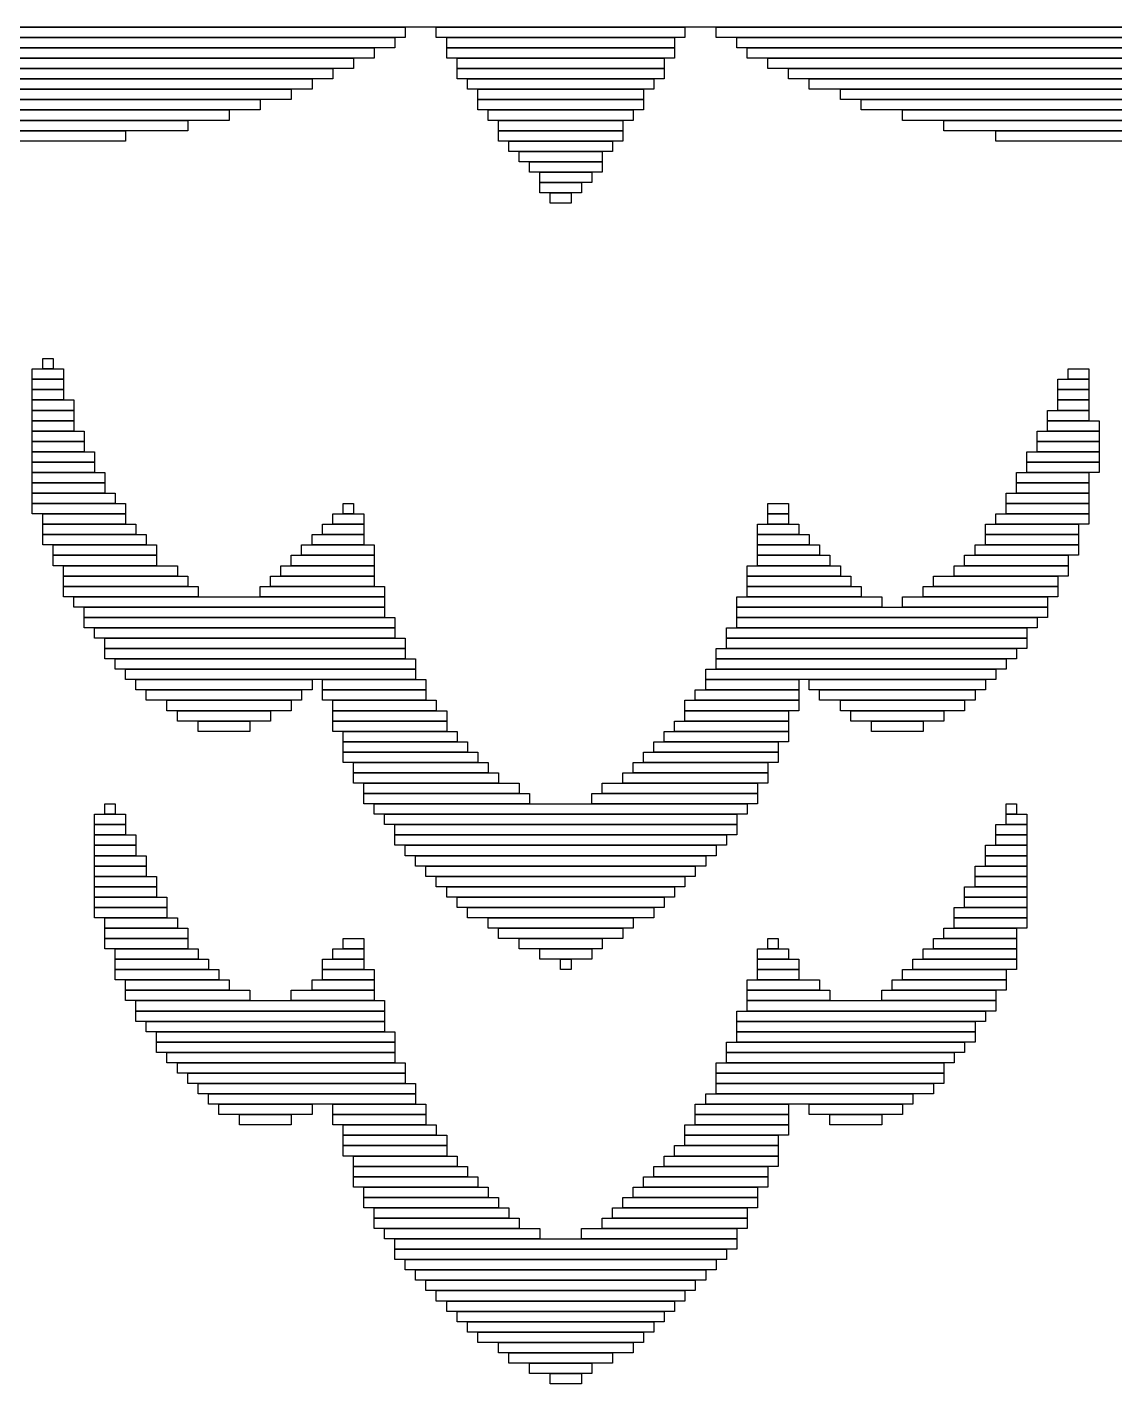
# Model space of a CAD drawing. Extents: x 92 to 1005, y 17 to 1009.
# Drawn here: x 204.5 to 309.5, y 159 to 290 of the extents above; entities that cross this region are included whole.
import ezdxf

# ---------------------------------------------------------------- set-up
doc = ezdxf.new("R2010")
doc.units = 0

msp = doc.modelspace()

# ---------------------------------------------------------------- linework, layer by layer
for p, q in [((146, 290), (241, 290)), ((365, 290), (147, 290)), ((241, 290), (241, 289)), ((244, 290), (268, 290)), ((244, 289), (244, 290)), ((268, 290), (268, 289)), ((271, 290), (366, 290)), ((271, 289), (271, 290)), ((145, 289), (240, 289)), ((241, 289), (146, 289)), ((240, 289), (240, 288)), ((268, 289), (244, 289)), ((245, 289), (267, 289)), ((245, 288), (245, 289)), ((267, 289), (267, 288)), ((366, 289), (271, 289)), ((273, 289), (367, 289)), ((273, 288), (273, 289)), ((240, 288), (145, 288)), ((170, 288), (238, 288)), ((238, 287), (170, 287)), ((172, 287), (236, 287)), ((236, 287), (236, 286)), ((238, 288), (238, 287)), ((267, 288), (245, 288)), ((245, 288), (267, 288)), ((245, 287), (245, 288)), ((267, 287), (245, 287)), ((246, 287), (266, 287)), ((246, 286), (246, 287)), ((266, 287), (266, 286)), ((267, 288), (267, 287)), ((367, 288), (273, 288)), ((274, 288), (342, 288)), ((274, 287), (274, 288)), ((342, 287), (274, 287)), ((276, 287), (340, 287)), ((276, 286), (276, 287)), ((236, 286), (172, 286)), ((174, 286), (234, 286)), ((234, 286), (234, 285)), ((266, 286), (246, 286)), ((246, 286), (266, 286)), ((246, 285), (246, 286)), ((266, 286), (266, 285)), ((340, 286), (276, 286)), ((278, 286), (338, 286)), ((278, 285), (278, 286)), ((234, 285), (174, 285)), ((175, 285), (232, 285)), ((232, 285), (232, 284)), ((266, 285), (246, 285)), ((247, 285), (265, 285)), ((247, 284), (247, 285)), ((265, 285), (265, 284)), ((338, 285), (278, 285)), ((280, 285), (337, 285)), ((280, 284), (280, 285)), ((232, 284), (175, 284)), ((176, 284), (230, 284)), ((230, 283), (176, 283)), ((177, 283), (227, 283)), ((227, 283), (227, 282)), ((230, 284), (230, 283)), ((265, 284), (247, 284)), ((248, 284), (264, 284)), ((248, 283), (248, 284)), ((264, 283), (248, 283)), ((248, 283), (264, 283)), ((248, 282), (248, 283)), ((264, 284), (264, 283)), ((264, 283), (264, 282)), ((337, 284), (280, 284)), ((283, 284), (336, 284)), ((283, 283), (283, 284)), ((336, 283), (283, 283)), ((285, 283), (335, 283)), ((285, 282), (285, 283)), ((227, 282), (177, 282)), ((178, 282), (224, 282)), ((224, 282), (224, 281)), ((264, 282), (248, 282)), ((249, 282), (263, 282)), ((249, 281), (249, 282)), ((263, 282), (263, 281)), ((335, 282), (285, 282)), ((289, 282), (334, 282)), ((289, 281), (289, 282)), ((224, 281), (178, 281)), ((179, 281), (220, 281)), ((220, 281), (220, 280)), ((263, 281), (249, 281)), ((250, 281), (262, 281)), ((250, 280), (250, 281)), ((262, 281), (262, 280)), ((334, 281), (289, 281)), ((293, 281), (334, 281)), ((293, 280), (293, 281)), ((220, 280), (179, 280)), ((200, 280), (214, 280)), ((214, 280), (214, 279)), ((262, 280), (250, 280)), ((250, 280), (262, 280)), ((250, 279), (250, 280)), ((262, 280), (262, 279)), ((334, 280), (293, 280)), ((298, 280), (312, 280)), ((298, 279), (298, 280)), ((214, 279), (200, 279)), ((262, 279), (250, 279)), ((251, 279), (261, 279)), ((251, 278), (251, 279)), ((261, 278), (251, 278)), ((252, 278), (260, 278)), ((252, 277), (252, 278)), ((260, 278), (260, 277)), ((261, 279), (261, 278)), ((312, 279), (298, 279)), ((260, 277), (252, 277)), ((253, 277), (260, 277)), ((253, 276), (253, 277)), ((260, 277), (260, 276)), ((260, 276), (253, 276)), ((254, 276), (259, 276)), ((254, 275), (254, 276)), ((259, 276), (259, 275)), ((259, 275), (254, 275)), ((254, 275), (258, 275)), ((254, 274), (254, 275)), ((258, 274), (254, 274)), ((255, 274), (257, 274)), ((255, 273), (255, 274)), ((257, 274), (257, 273)), ((258, 275), (258, 274)), ((257, 273), (255, 273)), ((205, 257), (208, 257)), ((205, 256), (205, 257)), ((206, 258), (207, 258)), ((206, 257), (206, 258)), ((207, 257), (206, 257)), ((207, 258), (207, 257)), ((208, 257), (208, 256)), ((305, 257), (307, 257)), ((305, 256), (305, 257)), ((307, 257), (307, 256)), ((208, 256), (205, 256)), ((205, 256), (208, 256)), ((205, 255), (205, 256)), ((208, 256), (208, 255)), ((304, 256), (307, 256)), ((304, 255), (304, 256)), ((307, 256), (305, 256)), ((307, 256), (307, 255)), ((208, 255), (205, 255)), ((205, 255), (208, 255)), ((205, 254), (205, 255)), ((208, 255), (208, 254)), ((307, 255), (304, 255)), ((304, 255), (307, 255)), ((304, 254), (304, 255)), ((307, 255), (307, 254)), ((208, 254), (205, 254)), ((205, 254), (209, 254)), ((205, 253), (205, 254)), ((209, 253), (205, 253)), ((205, 253), (209, 253)), ((205, 252), (205, 253)), ((209, 254), (209, 253)), ((209, 253), (209, 252)), ((303, 253), (307, 253)), ((303, 252), (303, 253)), ((307, 254), (304, 254)), ((304, 254), (307, 254)), ((304, 253), (304, 254)), ((307, 253), (304, 253)), ((307, 254), (307, 253)), ((307, 253), (307, 252)), ((209, 252), (205, 252)), ((205, 252), (209, 252)), ((205, 251), (205, 252)), ((209, 252), (209, 251)), ((307, 252), (303, 252)), ((303, 252), (308, 252)), ((303, 251), (303, 252)), ((308, 252), (308, 251)), ((209, 251), (205, 251)), ((205, 251), (210, 251)), ((205, 250), (205, 251)), ((210, 251), (210, 250)), ((302, 251), (308, 251)), ((302, 250), (302, 251)), ((308, 251), (303, 251)), ((308, 251), (308, 250)), ((210, 250), (205, 250)), ((205, 250), (210, 250)), ((205, 249), (205, 250)), ((210, 249), (205, 249)), ((205, 249), (211, 249)), ((205, 248), (205, 249)), ((210, 250), (210, 249)), ((211, 249), (211, 248)), ((301, 249), (308, 249)), ((301, 248), (301, 249)), ((308, 250), (302, 250)), ((302, 250), (308, 250)), ((302, 249), (302, 250)), ((308, 249), (302, 249)), ((308, 250), (308, 249)), ((308, 249), (308, 248)), ((211, 248), (205, 248)), ((205, 248), (211, 248)), ((205, 247), (205, 248)), ((211, 248), (211, 247)), ((308, 248), (301, 248)), ((301, 248), (308, 248)), ((301, 247), (301, 248)), ((308, 248), (308, 247)), ((211, 247), (205, 247)), ((205, 247), (212, 247)), ((205, 246), (205, 247)), ((212, 247), (212, 246)), ((300, 247), (307, 247)), ((300, 246), (300, 247)), ((308, 247), (301, 247)), ((307, 247), (307, 246)), ((212, 246), (205, 246)), ((205, 246), (212, 246)), ((205, 245), (205, 246)), ((212, 245), (205, 245)), ((205, 245), (213, 245)), ((205, 244), (205, 245)), ((212, 246), (212, 245)), ((213, 245), (213, 244)), ((299, 245), (307, 245)), ((299, 244), (299, 245)), ((307, 246), (300, 246)), ((300, 246), (307, 246)), ((300, 245), (300, 246)), ((307, 245), (300, 245)), ((307, 246), (307, 245)), ((307, 245), (307, 244)), ((213, 244), (205, 244)), ((205, 244), (214, 244)), ((205, 243), (205, 244)), ((214, 244), (214, 243)), ((235, 244), (236, 244)), ((235, 243), (235, 244)), ((236, 244), (236, 243)), ((276, 244), (278, 244)), ((276, 243), (276, 244)), ((278, 244), (278, 243)), ((307, 244), (299, 244)), ((299, 244), (307, 244)), ((299, 243), (299, 244)), ((307, 244), (307, 243)), ((214, 243), (205, 243)), ((206, 243), (214, 243)), ((206, 242), (206, 243)), ((214, 243), (214, 242)), ((234, 243), (237, 243)), ((234, 242), (234, 243)), ((236, 243), (235, 243)), ((237, 243), (237, 242)), ((278, 243), (276, 243)), ((276, 243), (278, 243)), ((276, 242), (276, 243)), ((278, 243), (278, 242)), ((298, 243), (307, 243)), ((298, 242), (298, 243)), ((307, 243), (299, 243)), ((307, 243), (307, 242)), ((214, 242), (206, 242)), ((206, 242), (215, 242)), ((206, 241), (206, 242)), ((215, 242), (215, 241)), ((233, 242), (237, 242)), ((233, 241), (233, 242)), ((237, 242), (234, 242)), ((237, 242), (237, 241)), ((275, 242), (279, 242)), ((275, 241), (275, 242)), ((278, 242), (276, 242)), ((279, 242), (279, 241)), ((297, 242), (306, 242)), ((297, 241), (297, 242)), ((307, 242), (298, 242)), ((306, 242), (306, 241)), ((215, 241), (206, 241)), ((206, 241), (216, 241)), ((206, 240), (206, 241)), ((216, 240), (206, 240)), ((207, 240), (217, 240)), ((207, 239), (207, 240)), ((216, 241), (216, 240)), ((217, 240), (217, 239)), ((231, 240), (238, 240)), ((231, 239), (231, 240)), ((232, 241), (237, 241)), ((232, 240), (232, 241)), ((237, 240), (232, 240)), ((237, 241), (233, 241)), ((237, 241), (237, 240)), ((238, 240), (238, 239)), ((279, 241), (275, 241)), ((275, 241), (280, 241)), ((275, 240), (275, 241)), ((280, 240), (275, 240)), ((275, 240), (281, 240)), ((275, 239), (275, 240)), ((280, 241), (280, 240)), ((281, 240), (281, 239)), ((296, 240), (306, 240)), ((296, 239), (296, 240)), ((306, 241), (297, 241)), ((297, 241), (306, 241)), ((297, 240), (297, 241)), ((306, 240), (297, 240)), ((306, 241), (306, 240)), ((306, 240), (306, 239)), ((217, 239), (207, 239)), ((207, 239), (217, 239)), ((207, 238), (207, 239)), ((217, 239), (217, 238)), ((230, 239), (238, 239)), ((230, 238), (230, 239)), ((238, 239), (231, 239)), ((238, 239), (238, 238)), ((281, 239), (275, 239)), ((275, 239), (282, 239)), ((275, 238), (275, 239)), ((282, 239), (282, 238)), ((295, 239), (305, 239)), ((295, 238), (295, 239)), ((306, 239), (296, 239)), ((305, 239), (305, 238)), ((217, 238), (207, 238)), ((208, 238), (219, 238)), ((208, 237), (208, 238)), ((219, 238), (219, 237)), ((229, 238), (238, 238)), ((229, 237), (229, 238)), ((238, 238), (230, 238)), ((238, 238), (238, 237)), ((274, 238), (283, 238)), ((274, 237), (274, 238)), ((282, 238), (275, 238)), ((283, 238), (283, 237)), ((294, 238), (305, 238)), ((294, 237), (294, 238)), ((305, 238), (295, 238)), ((305, 238), (305, 237)), ((219, 237), (208, 237)), ((208, 237), (220, 237)), ((208, 236), (208, 237)), ((220, 236), (208, 236)), ((208, 236), (221, 236)), ((208, 235), (208, 236)), ((220, 237), (220, 236)), ((221, 236), (221, 235)), ((227, 236), (239, 236)), ((227, 235), (227, 236)), ((228, 237), (238, 237)), ((228, 236), (228, 237)), ((238, 236), (228, 236)), ((238, 237), (229, 237)), ((238, 237), (238, 236)), ((239, 236), (239, 235)), ((283, 237), (274, 237)), ((274, 237), (284, 237)), ((274, 236), (274, 237)), ((284, 236), (274, 236)), ((274, 236), (285, 236)), ((274, 235), (274, 236)), ((284, 237), (284, 236)), ((285, 236), (285, 235)), ((291, 236), (304, 236)), ((291, 235), (291, 236)), ((292, 237), (304, 237)), ((292, 236), (292, 237)), ((304, 236), (292, 236)), ((305, 237), (294, 237)), ((304, 237), (304, 236)), ((304, 236), (304, 235)), ((221, 235), (208, 235)), ((209, 235), (239, 235)), ((209, 234), (209, 235)), ((239, 235), (227, 235)), ((239, 235), (239, 234)), ((273, 235), (287, 235)), ((273, 234), (273, 235)), ((285, 235), (274, 235)), ((287, 235), (287, 234)), ((289, 235), (303, 235)), ((289, 234), (289, 235)), ((304, 235), (291, 235)), ((303, 235), (303, 234)), ((239, 234), (209, 234)), ((210, 234), (239, 234)), ((210, 233), (210, 234)), ((239, 234), (239, 233)), ((287, 234), (273, 234)), ((273, 234), (303, 234)), ((273, 233), (273, 234)), ((303, 234), (289, 234)), ((303, 234), (303, 233)), ((239, 233), (210, 233)), ((210, 233), (240, 233)), ((210, 232), (210, 233)), ((240, 232), (210, 232)), ((211, 232), (240, 232)), ((211, 231), (211, 232)), ((240, 233), (240, 232)), ((240, 232), (240, 231)), ((272, 232), (301, 232)), ((272, 231), (272, 232)), ((303, 233), (273, 233)), ((273, 233), (302, 233)), ((273, 232), (273, 233)), ((302, 232), (273, 232)), ((301, 232), (301, 231)), ((302, 233), (302, 232)), ((240, 231), (211, 231)), ((212, 231), (241, 231)), ((212, 230), (212, 231)), ((241, 231), (241, 230)), ((301, 231), (272, 231)), ((272, 231), (301, 231)), ((272, 230), (272, 231)), ((301, 231), (301, 230)), ((241, 230), (212, 230)), ((212, 230), (241, 230)), ((212, 229), (212, 230)), ((241, 230), (241, 229)), ((271, 230), (300, 230)), ((271, 229), (271, 230)), ((301, 230), (272, 230)), ((300, 230), (300, 229)), ((241, 229), (212, 229)), ((213, 229), (242, 229)), ((213, 228), (213, 229)), ((242, 228), (213, 228)), ((214, 228), (242, 228)), ((214, 227), (214, 228)), ((242, 229), (242, 228)), ((242, 228), (242, 227)), ((270, 228), (298, 228)), ((270, 227), (270, 228)), ((300, 229), (271, 229)), ((271, 229), (299, 229)), ((271, 228), (271, 229)), ((299, 228), (271, 228)), ((298, 228), (298, 227)), ((299, 229), (299, 228)), ((242, 227), (214, 227)), ((215, 227), (232, 227)), ((215, 226), (215, 227)), ((232, 227), (232, 226)), ((233, 227), (243, 227)), ((233, 226), (233, 227)), ((243, 227), (243, 226)), ((298, 227), (270, 227)), ((270, 227), (279, 227)), ((270, 226), (270, 227)), ((279, 227), (279, 226)), ((280, 227), (297, 227)), ((280, 226), (280, 227)), ((297, 227), (297, 226)), ((232, 226), (215, 226)), ((216, 226), (231, 226)), ((216, 225), (216, 226)), ((231, 226), (231, 225)), ((243, 226), (233, 226)), ((233, 226), (243, 226)), ((233, 225), (233, 226)), ((243, 226), (243, 225)), ((269, 226), (279, 226)), ((269, 225), (269, 226)), ((279, 226), (270, 226)), ((279, 226), (279, 225)), ((297, 226), (280, 226)), ((281, 226), (296, 226)), ((281, 225), (281, 226)), ((296, 226), (296, 225)), ((231, 225), (216, 225)), ((218, 225), (230, 225)), ((218, 224), (218, 225)), ((230, 225), (230, 224)), ((243, 225), (233, 225)), ((234, 225), (244, 225)), ((234, 224), (234, 225)), ((244, 225), (244, 224)), ((268, 225), (279, 225)), ((268, 224), (268, 225)), ((279, 225), (269, 225)), ((279, 225), (279, 224)), ((296, 225), (281, 225)), ((283, 225), (295, 225)), ((283, 224), (283, 225)), ((295, 225), (295, 224)), ((230, 224), (218, 224)), ((219, 224), (228, 224)), ((219, 223), (219, 224)), ((228, 223), (219, 223)), ((221, 223), (226, 223)), ((221, 222), (221, 223)), ((226, 223), (226, 222)), ((228, 224), (228, 223)), ((244, 224), (234, 224)), ((234, 224), (245, 224)), ((234, 223), (234, 224)), ((245, 223), (234, 223)), ((234, 223), (245, 223)), ((234, 222), (234, 223)), ((245, 224), (245, 223)), ((245, 223), (245, 222)), ((267, 223), (278, 223)), ((267, 222), (267, 223)), ((279, 224), (268, 224)), ((268, 224), (278, 224)), ((268, 223), (268, 224)), ((278, 223), (268, 223)), ((278, 224), (278, 223)), ((278, 223), (278, 222)), ((295, 224), (283, 224)), ((284, 224), (293, 224)), ((284, 223), (284, 224)), ((293, 223), (284, 223)), ((286, 223), (291, 223)), ((286, 222), (286, 223)), ((291, 223), (291, 222)), ((293, 224), (293, 223)), ((226, 222), (221, 222)), ((245, 222), (234, 222)), ((235, 222), (246, 222)), ((235, 221), (235, 222)), ((246, 222), (246, 221)), ((266, 222), (278, 222)), ((266, 221), (266, 222)), ((278, 222), (267, 222)), ((278, 222), (278, 221)), ((291, 222), (286, 222)), ((246, 221), (235, 221)), ((235, 221), (247, 221)), ((235, 220), (235, 221)), ((247, 221), (247, 220)), ((265, 221), (277, 221)), ((265, 220), (265, 221)), ((278, 221), (266, 221)), ((277, 221), (277, 220)), ((247, 220), (235, 220)), ((235, 220), (248, 220)), ((235, 219), (235, 220)), ((248, 219), (235, 219)), ((236, 219), (249, 219)), ((236, 218), (236, 219)), ((248, 220), (248, 219)), ((249, 219), (249, 218)), ((263, 219), (276, 219)), ((263, 218), (263, 219)), ((264, 220), (277, 220)), ((264, 219), (264, 220)), ((277, 219), (264, 219)), ((277, 220), (265, 220)), ((276, 219), (276, 218)), ((277, 220), (277, 219)), ((249, 218), (236, 218)), ((236, 218), (250, 218)), ((236, 217), (236, 218)), ((250, 218), (250, 217)), ((262, 218), (276, 218)), ((262, 217), (262, 218)), ((276, 218), (263, 218)), ((276, 218), (276, 217)), ((250, 217), (236, 217)), ((237, 217), (252, 217)), ((237, 216), (237, 217)), ((252, 217), (252, 216)), ((260, 217), (275, 217)), ((260, 216), (260, 217)), ((276, 217), (262, 217)), ((275, 217), (275, 216)), ((212, 215), (213, 215)), ((212, 214), (212, 215)), ((213, 215), (213, 214)), ((252, 216), (237, 216)), ((237, 216), (253, 216)), ((237, 215), (237, 216)), ((253, 215), (237, 215)), ((238, 215), (274, 215)), ((238, 214), (238, 215)), ((253, 216), (253, 215)), ((259, 216), (275, 216)), ((259, 215), (259, 216)), ((275, 215), (259, 215)), ((275, 216), (260, 216)), ((274, 215), (274, 214)), ((275, 216), (275, 215)), ((299, 215), (300, 215)), ((299, 214), (299, 215)), ((300, 215), (300, 214)), ((211, 214), (214, 214)), ((211, 213), (211, 214)), ((213, 214), (212, 214)), ((214, 214), (214, 213)), ((274, 214), (238, 214)), ((239, 214), (273, 214)), ((239, 213), (239, 214)), ((273, 214), (273, 213)), ((300, 214), (299, 214)), ((299, 214), (301, 214)), ((299, 213), (299, 214)), ((301, 214), (301, 213)), ((214, 213), (211, 213)), ((211, 213), (214, 213)), ((211, 212), (211, 213)), ((214, 213), (214, 212)), ((273, 213), (239, 213)), ((240, 213), (273, 213)), ((240, 212), (240, 213)), ((273, 213), (273, 212)), ((298, 213), (301, 213)), ((298, 212), (298, 213)), ((301, 213), (299, 213)), ((301, 213), (301, 212)), ((214, 212), (211, 212)), ((211, 212), (215, 212)), ((211, 211), (211, 212)), ((215, 211), (211, 211)), ((211, 211), (215, 211)), ((211, 210), (211, 211)), ((215, 212), (215, 211)), ((215, 211), (215, 210)), ((273, 212), (240, 212)), ((240, 212), (272, 212)), ((240, 211), (240, 212)), ((272, 211), (240, 211)), ((241, 211), (271, 211)), ((241, 210), (241, 211)), ((271, 211), (271, 210)), ((272, 212), (272, 211)), ((297, 211), (301, 211)), ((297, 210), (297, 211)), ((301, 212), (298, 212)), ((298, 212), (301, 212)), ((298, 211), (298, 212)), ((301, 211), (298, 211)), ((301, 212), (301, 211)), ((301, 211), (301, 210)), ((215, 210), (211, 210)), ((211, 210), (216, 210)), ((211, 209), (211, 210)), ((216, 210), (216, 209)), ((271, 210), (241, 210)), ((242, 210), (270, 210)), ((242, 209), (242, 210)), ((270, 210), (270, 209)), ((301, 210), (297, 210)), ((297, 210), (301, 210)), ((297, 209), (297, 210)), ((301, 210), (301, 209)), ((216, 209), (211, 209)), ((211, 209), (216, 209)), ((211, 208), (211, 209)), ((216, 209), (216, 208)), ((270, 209), (242, 209)), ((243, 209), (269, 209)), ((243, 208), (243, 209)), ((269, 209), (269, 208)), ((296, 209), (301, 209)), ((296, 208), (296, 209)), ((301, 209), (297, 209)), ((301, 209), (301, 208)), ((216, 208), (211, 208)), ((211, 208), (217, 208)), ((211, 207), (211, 208)), ((217, 207), (211, 207)), ((211, 207), (217, 207)), ((211, 206), (211, 207)), ((217, 208), (217, 207)), ((217, 207), (217, 206)), ((269, 208), (243, 208)), ((244, 208), (268, 208)), ((244, 207), (244, 208)), ((268, 207), (244, 207)), ((245, 207), (267, 207)), ((245, 206), (245, 207)), ((267, 207), (267, 206)), ((268, 208), (268, 207)), ((295, 207), (301, 207)), ((295, 206), (295, 207)), ((301, 208), (296, 208)), ((296, 208), (301, 208)), ((296, 207), (296, 208)), ((301, 207), (296, 207)), ((301, 208), (301, 207)), ((301, 207), (301, 206)), ((217, 206), (211, 206)), ((211, 206), (218, 206)), ((211, 205), (211, 206)), ((218, 206), (218, 205)), ((267, 206), (245, 206)), ((246, 206), (266, 206)), ((246, 205), (246, 206)), ((266, 206), (266, 205)), ((301, 206), (295, 206)), ((295, 206), (301, 206)), ((295, 205), (295, 206)), ((301, 206), (301, 205)), ((218, 205), (211, 205)), ((211, 205), (218, 205)), ((211, 204), (211, 205)), ((218, 205), (218, 204)), ((266, 205), (246, 205)), ((247, 205), (265, 205)), ((247, 204), (247, 205)), ((265, 205), (265, 204)), ((294, 205), (301, 205)), ((294, 204), (294, 205)), ((301, 205), (295, 205)), ((301, 205), (301, 204)), ((218, 204), (211, 204)), ((212, 204), (219, 204)), ((212, 203), (212, 204)), ((219, 204), (219, 203)), ((265, 204), (247, 204)), ((249, 204), (263, 204)), ((249, 203), (249, 204)), ((263, 204), (263, 203)), ((301, 204), (294, 204)), ((294, 204), (301, 204)), ((294, 203), (294, 204)), ((301, 204), (301, 203)), ((219, 203), (212, 203)), ((212, 203), (220, 203)), ((212, 202), (212, 203)), ((220, 202), (212, 202)), ((212, 202), (220, 202)), ((212, 201), (212, 202)), ((220, 203), (220, 202)), ((220, 202), (220, 201)), ((235, 202), (237, 202)), ((235, 201), (235, 202)), ((237, 202), (237, 201)), ((263, 203), (249, 203)), ((250, 203), (262, 203)), ((250, 202), (250, 203)), ((262, 202), (250, 202)), ((252, 202), (260, 202)), ((252, 201), (252, 202)), ((260, 202), (260, 201)), ((262, 203), (262, 202)), ((276, 202), (277, 202)), ((276, 201), (276, 202)), ((277, 202), (277, 201)), ((292, 202), (300, 202)), ((292, 201), (292, 202)), ((293, 203), (300, 203)), ((293, 202), (293, 203)), ((300, 202), (293, 202)), ((301, 203), (294, 203)), ((300, 203), (300, 202)), ((300, 202), (300, 201)), ((220, 201), (212, 201)), ((213, 201), (221, 201)), ((213, 200), (213, 201)), ((221, 201), (221, 200)), ((234, 201), (237, 201)), ((234, 200), (234, 201)), ((237, 201), (235, 201)), ((237, 201), (237, 200)), ((260, 201), (252, 201)), ((254, 201), (259, 201)), ((254, 200), (254, 201)), ((259, 201), (259, 200)), ((275, 201), (278, 201)), ((275, 200), (275, 201)), ((277, 201), (276, 201)), ((278, 201), (278, 200)), ((291, 201), (300, 201)), ((291, 200), (291, 201)), ((300, 201), (292, 201)), ((300, 201), (300, 200)), ((221, 200), (213, 200)), ((213, 200), (222, 200)), ((213, 199), (213, 200)), ((222, 200), (222, 199)), ((233, 200), (237, 200)), ((233, 199), (233, 200)), ((237, 200), (234, 200)), ((237, 200), (237, 199)), ((259, 200), (254, 200)), ((256, 200), (257, 200)), ((256, 199), (256, 200)), ((257, 200), (257, 199)), ((278, 200), (275, 200)), ((275, 200), (279, 200)), ((275, 199), (275, 200)), ((279, 200), (279, 199)), ((290, 200), (300, 200)), ((290, 199), (290, 200)), ((300, 200), (291, 200)), ((300, 200), (300, 199)), ((222, 199), (213, 199)), ((213, 199), (223, 199)), ((213, 198), (213, 199)), ((223, 198), (213, 198)), ((214, 198), (224, 198)), ((214, 197), (214, 198)), ((223, 199), (223, 198)), ((224, 198), (224, 197)), ((232, 198), (238, 198)), ((232, 197), (232, 198)), ((237, 199), (233, 199)), ((233, 199), (238, 199)), ((233, 198), (233, 199)), ((238, 198), (233, 198)), ((238, 199), (238, 198)), ((238, 198), (238, 197)), ((257, 199), (256, 199)), ((274, 198), (281, 198)), ((274, 197), (274, 198)), ((279, 199), (275, 199)), ((275, 199), (279, 199)), ((275, 198), (275, 199)), ((279, 198), (275, 198)), ((279, 199), (279, 198)), ((281, 198), (281, 197)), ((288, 198), (299, 198)), ((288, 197), (288, 198)), ((289, 199), (299, 199)), ((289, 198), (289, 199)), ((299, 198), (289, 198)), ((300, 199), (290, 199)), ((299, 199), (299, 198)), ((299, 198), (299, 197)), ((224, 197), (214, 197)), ((214, 197), (226, 197)), ((214, 196), (214, 197)), ((226, 197), (226, 196)), ((230, 197), (238, 197)), ((230, 196), (230, 197)), ((238, 197), (232, 197)), ((238, 197), (238, 196)), ((281, 197), (274, 197)), ((274, 197), (282, 197)), ((274, 196), (274, 197)), ((282, 197), (282, 196)), ((287, 197), (298, 197)), ((287, 196), (287, 197)), ((299, 197), (288, 197)), ((298, 197), (298, 196)), ((226, 196), (214, 196)), ((215, 196), (239, 196)), ((215, 195), (215, 196)), ((238, 196), (230, 196)), ((239, 196), (239, 195)), ((282, 196), (274, 196)), ((274, 196), (298, 196)), ((274, 195), (274, 196)), ((298, 196), (287, 196)), ((298, 196), (298, 195)), ((239, 195), (215, 195)), ((215, 195), (239, 195)), ((215, 194), (215, 195)), ((239, 194), (215, 194)), ((216, 194), (239, 194)), ((216, 193), (216, 194)), ((239, 195), (239, 194)), ((239, 194), (239, 193)), ((273, 195), (297, 195)), ((273, 194), (273, 195)), ((297, 194), (273, 194)), ((273, 194), (296, 194)), ((273, 193), (273, 194)), ((298, 195), (274, 195)), ((296, 194), (296, 193)), ((297, 195), (297, 194)), ((239, 193), (216, 193)), ((217, 193), (240, 193)), ((217, 192), (217, 193)), ((240, 193), (240, 192)), ((296, 193), (273, 193)), ((273, 193), (296, 193)), ((273, 192), (273, 193)), ((296, 193), (296, 192)), ((240, 192), (217, 192)), ((217, 192), (240, 192)), ((217, 191), (217, 192)), ((240, 192), (240, 191)), ((272, 192), (295, 192)), ((272, 191), (272, 192)), ((296, 192), (273, 192)), ((295, 192), (295, 191)), ((240, 191), (217, 191)), ((218, 191), (240, 191)), ((218, 190), (218, 191)), ((240, 190), (218, 190)), ((219, 190), (241, 190)), ((219, 189), (219, 190)), ((240, 191), (240, 190)), ((241, 190), (241, 189)), ((271, 190), (293, 190)), ((271, 189), (271, 190)), ((295, 191), (272, 191)), ((272, 191), (294, 191)), ((272, 190), (272, 191)), ((294, 190), (272, 190)), ((293, 190), (293, 189)), ((294, 191), (294, 190)), ((241, 189), (219, 189)), ((220, 189), (241, 189)), ((220, 188), (220, 189)), ((241, 189), (241, 188)), ((293, 189), (271, 189)), ((271, 189), (293, 189)), ((271, 188), (271, 189)), ((293, 189), (293, 188)), ((241, 188), (220, 188)), ((221, 188), (242, 188)), ((221, 187), (221, 188)), ((242, 188), (242, 187)), ((293, 188), (271, 188)), ((271, 188), (292, 188)), ((271, 187), (271, 188)), ((292, 188), (292, 187)), ((242, 187), (221, 187)), ((222, 187), (242, 187)), ((222, 186), (222, 187)), ((242, 187), (242, 186)), ((270, 187), (290, 187)), ((270, 186), (270, 187)), ((292, 187), (271, 187)), ((290, 187), (290, 186)), ((242, 186), (222, 186)), ((223, 186), (232, 186)), ((223, 185), (223, 186)), ((232, 185), (223, 185)), ((225, 185), (230, 185)), ((225, 184), (225, 185)), ((230, 185), (230, 184)), ((232, 186), (232, 185)), ((234, 186), (243, 186)), ((234, 185), (234, 186)), ((243, 185), (234, 185)), ((234, 185), (243, 185)), ((234, 184), (234, 185)), ((243, 186), (243, 185)), ((243, 185), (243, 184)), ((269, 186), (278, 186)), ((269, 185), (269, 186)), ((278, 185), (269, 185)), ((269, 185), (278, 185)), ((269, 184), (269, 185)), ((290, 186), (270, 186)), ((278, 186), (278, 185)), ((278, 185), (278, 184)), ((280, 186), (289, 186)), ((280, 185), (280, 186)), ((289, 185), (280, 185)), ((282, 185), (287, 185)), ((282, 184), (282, 185)), ((287, 185), (287, 184)), ((289, 186), (289, 185)), ((230, 184), (225, 184)), ((243, 184), (234, 184)), ((235, 184), (244, 184)), ((235, 183), (235, 184)), ((244, 184), (244, 183)), ((268, 184), (278, 184)), ((268, 183), (268, 184)), ((278, 184), (269, 184)), ((278, 184), (278, 183)), ((287, 184), (282, 184)), ((244, 183), (235, 183)), ((235, 183), (245, 183)), ((235, 182), (235, 183)), ((245, 183), (245, 182)), ((278, 183), (268, 183)), ((268, 183), (277, 183)), ((268, 182), (268, 183)), ((277, 183), (277, 182)), ((245, 182), (235, 182)), ((235, 182), (245, 182)), ((235, 181), (235, 182)), ((245, 181), (235, 181)), ((236, 181), (246, 181)), ((236, 180), (236, 181)), ((245, 182), (245, 181)), ((246, 181), (246, 180)), ((266, 181), (277, 181)), ((266, 180), (266, 181)), ((267, 182), (277, 182)), ((267, 181), (267, 182)), ((277, 181), (267, 181)), ((277, 182), (268, 182)), ((277, 182), (277, 181)), ((277, 181), (277, 180)), ((246, 180), (236, 180)), ((236, 180), (247, 180)), ((236, 179), (236, 180)), ((247, 180), (247, 179)), ((265, 180), (276, 180)), ((265, 179), (265, 180)), ((277, 180), (266, 180)), ((276, 180), (276, 179)), ((247, 179), (236, 179)), ((236, 179), (248, 179)), ((236, 178), (236, 179)), ((248, 179), (248, 178)), ((264, 179), (276, 179)), ((264, 178), (264, 179)), ((276, 179), (265, 179)), ((276, 179), (276, 178)), ((248, 178), (236, 178)), ((237, 178), (249, 178)), ((237, 177), (237, 178)), ((249, 177), (237, 177)), ((237, 177), (250, 177)), ((237, 176), (237, 177)), ((249, 178), (249, 177)), ((250, 177), (250, 176)), ((262, 177), (275, 177)), ((262, 176), (262, 177)), ((263, 178), (275, 178)), ((263, 177), (263, 178)), ((275, 177), (263, 177)), ((276, 178), (264, 178)), ((275, 178), (275, 177)), ((275, 177), (275, 176)), ((250, 176), (237, 176)), ((238, 176), (251, 176)), ((238, 175), (238, 176)), ((251, 176), (251, 175)), ((261, 176), (274, 176)), ((261, 175), (261, 176)), ((275, 176), (262, 176)), ((274, 176), (274, 175)), ((251, 175), (238, 175)), ((238, 175), (252, 175)), ((238, 174), (238, 175)), ((252, 175), (252, 174)), ((260, 175), (274, 175)), ((260, 174), (260, 175)), ((274, 175), (261, 175)), ((274, 175), (274, 174)), ((252, 174), (238, 174)), ((239, 174), (254, 174)), ((239, 173), (239, 174)), ((254, 173), (239, 173)), ((240, 173), (273, 173)), ((240, 172), (240, 173)), ((254, 174), (254, 173)), ((258, 174), (273, 174)), ((258, 173), (258, 174)), ((273, 173), (258, 173)), ((274, 174), (260, 174)), ((273, 174), (273, 173)), ((273, 173), (273, 172)), ((273, 172), (240, 172)), ((240, 172), (272, 172)), ((240, 171), (240, 172)), ((272, 172), (272, 171)), ((272, 171), (240, 171)), ((241, 171), (271, 171)), ((241, 170), (241, 171)), ((271, 171), (271, 170)), ((271, 170), (241, 170)), ((242, 170), (270, 170)), ((242, 169), (242, 170)), ((270, 169), (242, 169)), ((243, 169), (269, 169)), ((243, 168), (243, 169)), ((269, 169), (269, 168)), ((270, 170), (270, 169)), ((269, 168), (243, 168)), ((244, 168), (268, 168)), ((244, 167), (244, 168)), ((268, 168), (268, 167)), ((268, 167), (244, 167)), ((245, 167), (267, 167)), ((245, 166), (245, 167)), ((267, 167), (267, 166)), ((267, 166), (245, 166)), ((246, 166), (266, 166)), ((246, 165), (246, 166)), ((266, 166), (266, 165)), ((266, 165), (246, 165)), ((247, 165), (265, 165)), ((247, 164), (247, 165)), ((265, 164), (247, 164)), ((248, 164), (264, 164)), ((248, 163), (248, 164)), ((264, 164), (264, 163)), ((265, 165), (265, 164)), ((264, 163), (248, 163)), ((250, 163), (263, 163)), ((250, 162), (250, 163)), ((263, 163), (263, 162)), ((263, 162), (250, 162)), ((251, 162), (261, 162)), ((251, 161), (251, 162)), ((261, 162), (261, 161)), ((261, 161), (251, 161)), ((253, 161), (259, 161)), ((253, 160), (253, 161)), ((259, 160), (253, 160)), ((255, 160), (258, 160)), ((255, 159), (255, 160)), ((258, 160), (258, 159)), ((259, 161), (259, 160)), ((258, 159), (255, 159))]:
    msp.add_line(p, q)

doc.saveas('drawing.dxf')
